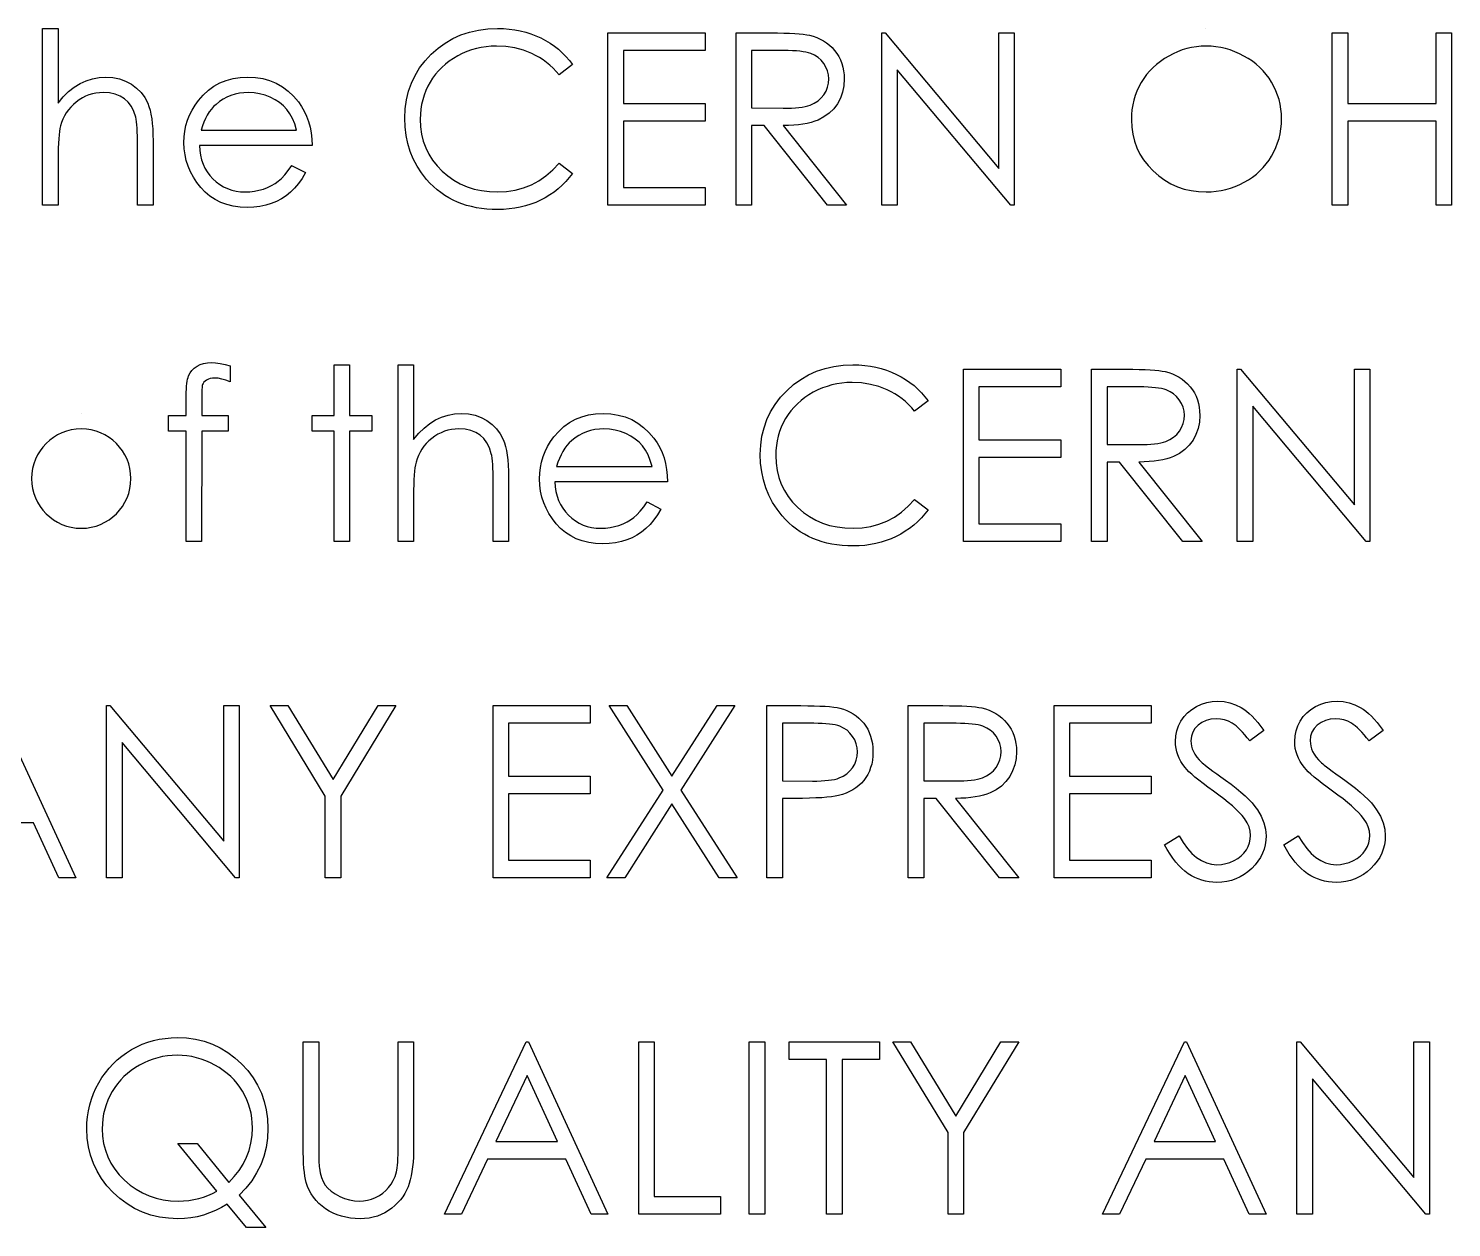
# Model space of a CAD drawing. Header units: millimetres. Extents: x -43 to 250, y -7 to 120.
# Drawn here: x 120.67 to 149.58, y 88.63 to 112.99 of the extents above; entities that cross this region are included whole.
import ezdxf

# ---------------------------------------------------------------- set-up
doc = ezdxf.new("R2010")
doc.units = ezdxf.units.MM

msp = doc.modelspace()

# ---------------------------------------------------------------- linework, layer by layer
at = {"color": 7, "linetype": 'Continuous'}
for p, q in [((144.579, 112.99), (144.579, 112.99)), ((121.74, 105.17), (121.74, 105.17))]:
    msp.add_line(p, q, dxfattribs=at)
at = {"color": 7, "linetype": 'Continuous', "flags": 128}
for points in [[(120.954, 112.99), (121.268, 112.99), (121.268, 112.99), (121.268, 111.475), (121.268, 111.475), (121.372, 111.599), (121.481, 111.707), (121.595, 111.798), (121.714, 111.871), (121.838, 111.929), (121.968, 111.97), (122.102, 111.995), (122.241, 112.003), (122.241, 112.003), (122.383, 111.994), (122.516, 111.967), (122.641, 111.922), (122.757, 111.859), (122.862, 111.78), (122.953, 111.69), (123.029, 111.586), (123.09, 111.47), (123.115, 111.405), (123.137, 111.331), (123.155, 111.249), (123.171, 111.158), (123.182, 111.057), (123.19, 110.949), (123.196, 110.832), (123.197, 110.707), (123.197, 110.707), (123.197, 109.401), (123.197, 109.401), (122.883, 109.401), (122.883, 109.401), (122.883, 110.604), (122.883, 110.604), (122.883, 110.708), (122.881, 110.804), (122.878, 110.89), (122.874, 110.968), (122.869, 111.036), (122.863, 111.095), (122.855, 111.145), (122.847, 111.186), (122.847, 111.186), (122.809, 111.304), (122.759, 111.406), (122.695, 111.492), (122.619, 111.563), (122.53, 111.618), (122.428, 111.658), (122.313, 111.681), (122.186, 111.689), (122.186, 111.689), (122.11, 111.686), (122.036, 111.677), (121.964, 111.662), (121.895, 111.641), (121.827, 111.613), (121.762, 111.58), (121.698, 111.54), (121.636, 111.494), (121.578, 111.444), (121.525, 111.391), (121.478, 111.335), (121.435, 111.276), (121.398, 111.214), (121.365, 111.15), (121.338, 111.082), (121.316, 111.012), (121.316, 111.012), (121.305, 110.961), (121.295, 110.9), (121.287, 110.829), (121.28, 110.748), (121.275, 110.657), (121.271, 110.556), (121.269, 110.446), (121.268, 110.325), (121.268, 110.325), (121.268, 109.401), (121.268, 109.401), (120.954, 109.401), (120.954, 109.401), (120.954, 112.99)], [(131.723, 112.258), (131.448, 112.048), (131.448, 112.048), (131.389, 112.118), (131.326, 112.183), (131.261, 112.244), (131.193, 112.301), (131.122, 112.352), (131.048, 112.4), (130.971, 112.444), (130.891, 112.483), (130.724, 112.548), (130.549, 112.594), (130.367, 112.622), (130.176, 112.631), (130.176, 112.631), (130.071, 112.629), (129.967, 112.619), (129.866, 112.603), (129.767, 112.582), (129.669, 112.554), (129.573, 112.52), (129.48, 112.479), (129.388, 112.433), (129.3, 112.381), (129.217, 112.325), (129.139, 112.265), (129.067, 112.2), (128.999, 112.132), (128.936, 112.059), (128.879, 111.981), (128.826, 111.899), (128.779, 111.815), (128.739, 111.727), (128.705, 111.637), (128.677, 111.544), (128.655, 111.449), (128.64, 111.351), (128.63, 111.25), (128.627, 111.147), (128.627, 111.147), (128.634, 110.992), (128.655, 110.844), (128.689, 110.703), (128.738, 110.568), (128.801, 110.439), (128.878, 110.317), (128.968, 110.201), (129.073, 110.093), (129.188, 109.994), (129.311, 109.908), (129.44, 109.835), (129.577, 109.776), (129.721, 109.729), (129.873, 109.697), (130.032, 109.676), (130.198, 109.67), (130.198, 109.67), (130.381, 109.679), (130.556, 109.706), (130.724, 109.752), (130.885, 109.816), (131.037, 109.898), (131.182, 109.998), (131.319, 110.117), (131.448, 110.253), (131.448, 110.253), (131.723, 110.045), (131.723, 110.045), (131.656, 109.96), (131.584, 109.88), (131.509, 109.805), (131.43, 109.734), (131.347, 109.668), (131.259, 109.608), (131.167, 109.553), (131.072, 109.502), (130.973, 109.457), (130.871, 109.419), (130.767, 109.386), (130.659, 109.359), (130.549, 109.338), (130.435, 109.323), (130.319, 109.314), (130.2, 109.311), (130.2, 109.311), (130.087, 109.313), (129.977, 109.321), (129.871, 109.333), (129.767, 109.349), (129.666, 109.371), (129.569, 109.397), (129.474, 109.428), (129.382, 109.464), (129.293, 109.504), (129.207, 109.55), (129.125, 109.6), (129.045, 109.655), (128.968, 109.715), (128.895, 109.779), (128.824, 109.849), (128.757, 109.923), (128.757, 109.923), (128.653, 110.056), (128.562, 110.195), (128.486, 110.341), (128.424, 110.494), (128.375, 110.653), (128.341, 110.819), (128.32, 110.992), (128.313, 111.171), (128.313, 111.171), (128.321, 111.36), (128.346, 111.54), (128.389, 111.714), (128.447, 111.879), (128.522, 112.037), (128.615, 112.188), (128.724, 112.33), (128.85, 112.465), (128.989, 112.589), (129.135, 112.695), (129.291, 112.785), (129.455, 112.859), (129.627, 112.917), (129.808, 112.957), (129.998, 112.982), (130.196, 112.99), (130.196, 112.99), (130.317, 112.988), (130.434, 112.978), (130.549, 112.963), (130.66, 112.942), (130.769, 112.915), (130.875, 112.882), (130.978, 112.842), (131.077, 112.798), (131.173, 112.747), (131.265, 112.692), (131.353, 112.631), (131.436, 112.567), (131.514, 112.497), (131.588, 112.423), (131.658, 112.343), (131.723, 112.258)], [(132.441, 112.901), (134.415, 112.901), (134.415, 112.901), (134.415, 112.542), (134.415, 112.542), (132.755, 112.542), (132.755, 112.542), (132.755, 111.465), (132.755, 111.465), (134.415, 111.465), (134.415, 111.465), (134.415, 111.106), (134.415, 111.106), (132.755, 111.106), (132.755, 111.106), (132.755, 109.76), (132.755, 109.76), (134.415, 109.76), (134.415, 109.76), (134.415, 109.401), (134.415, 109.401), (132.441, 109.401), (132.441, 109.401), (132.441, 112.901)], [(135.044, 112.901), (135.744, 112.901), (135.744, 112.901), (135.884, 112.9), (136.013, 112.898), (136.13, 112.894), (136.235, 112.889), (136.328, 112.882), (136.409, 112.874), (136.479, 112.864), (136.537, 112.853), (136.537, 112.853), (136.613, 112.833), (136.686, 112.807), (136.756, 112.776), (136.821, 112.74), (136.883, 112.699), (136.941, 112.652), (136.996, 112.601), (137.046, 112.544), (137.092, 112.484), (137.132, 112.42), (137.166, 112.352), (137.193, 112.282), (137.215, 112.207), (137.23, 112.13), (137.239, 112.049), (137.242, 111.965), (137.242, 111.965), (137.234, 111.825), (137.208, 111.695), (137.164, 111.573), (137.104, 111.459), (137.028, 111.357), (136.937, 111.268), (136.83, 111.192), (136.709, 111.13), (136.642, 111.104), (136.569, 111.081), (136.49, 111.062), (136.404, 111.046), (136.313, 111.033), (136.215, 111.024), (136.111, 111.018), (136.001, 111.016), (136.001, 111.016), (137.287, 109.401), (137.287, 109.401), (136.899, 109.401), (136.899, 109.401), (135.613, 111.016), (135.613, 111.016), (135.358, 111.016), (135.358, 111.016), (135.358, 109.401), (135.358, 109.401), (135.044, 109.401), (135.044, 109.401), (135.044, 112.901)], [(138.005, 109.401), (138.005, 112.901), (138.005, 112.901), (138.071, 112.901), (138.071, 112.901), (140.383, 110.146), (140.383, 110.146), (140.383, 112.901), (140.383, 112.901), (140.697, 112.901), (140.697, 112.901), (140.697, 109.401), (140.697, 109.401), (140.626, 109.401), (140.626, 109.401), (138.319, 112.149), (138.319, 112.149), (138.319, 109.401), (138.319, 109.401), (138.005, 109.401)], [(147.159, 112.901), (147.473, 112.901), (147.473, 112.901), (147.473, 111.465), (147.473, 111.465), (149.268, 111.465), (149.268, 111.465), (149.268, 112.901), (149.268, 112.901), (149.582, 112.901), (149.582, 112.901), (149.582, 109.401), (149.582, 109.401), (149.268, 109.401), (149.268, 109.401), (149.268, 111.106), (149.268, 111.106), (147.473, 111.106), (147.473, 111.106), (147.473, 109.401), (147.473, 109.401), (147.159, 109.401), (147.159, 109.401), (147.159, 112.901)], [(135.358, 112.542), (135.358, 111.375), (135.358, 111.375), (135.999, 111.37), (135.999, 111.37), (136.088, 111.371), (136.172, 111.374), (136.25, 111.379), (136.322, 111.386), (136.388, 111.395), (136.448, 111.407), (136.502, 111.42), (136.55, 111.435), (136.634, 111.473), (136.709, 111.52), (136.773, 111.578), (136.828, 111.644), (136.872, 111.719), (136.903, 111.796), (136.922, 111.879), (136.928, 111.965), (136.928, 111.965), (136.922, 112.05), (136.903, 112.13), (136.871, 112.207), (136.827, 112.279), (136.772, 112.345), (136.709, 112.4), (136.639, 112.446), (136.561, 112.481), (136.516, 112.495), (136.465, 112.507), (136.407, 112.518), (136.342, 112.526), (136.27, 112.533), (136.191, 112.538), (136.106, 112.541), (136.014, 112.542), (136.014, 112.542), (135.358, 112.542)], [(144.594, 112.631), (144.495, 112.629), (144.397, 112.619), (144.3, 112.603), (144.204, 112.582), (144.11, 112.553), (144.017, 112.519), (143.926, 112.478), (143.836, 112.431), (143.749, 112.379), (143.667, 112.322), (143.59, 112.261), (143.517, 112.196), (143.45, 112.127), (143.387, 112.053), (143.329, 111.974), (143.277, 111.892), (143.23, 111.806), (143.189, 111.718), (143.154, 111.627), (143.126, 111.533), (143.104, 111.438), (143.088, 111.34), (143.078, 111.24), (143.076, 111.137), (143.076, 111.137), (143.083, 110.985), (143.104, 110.84), (143.138, 110.701), (143.187, 110.568), (143.25, 110.44), (143.326, 110.319), (143.416, 110.204), (143.521, 110.095), (143.635, 109.995), (143.755, 109.909), (143.881, 109.836), (144.012, 109.776), (144.149, 109.729), (144.291, 109.697), (144.44, 109.676), (144.594, 109.67), (144.594, 109.67), (144.698, 109.673), (144.8, 109.682), (144.9, 109.697), (144.998, 109.719), (145.094, 109.746), (145.188, 109.779), (145.28, 109.819), (145.37, 109.865), (145.457, 109.916), (145.539, 109.971), (145.616, 110.032), (145.688, 110.096), (145.755, 110.165), (145.818, 110.239), (145.875, 110.316), (145.927, 110.399), (145.974, 110.485), (146.015, 110.574), (146.049, 110.664), (146.077, 110.757), (146.099, 110.853), (146.114, 110.95), (146.124, 111.05), (146.127, 111.153), (146.127, 111.153), (146.124, 111.254), (146.114, 111.354), (146.099, 111.451), (146.077, 111.545), (146.049, 111.637), (146.015, 111.726), (145.974, 111.813), (145.927, 111.898), (145.875, 111.979), (145.817, 112.057), (145.754, 112.129), (145.687, 112.198), (145.614, 112.263), (145.535, 112.323), (145.452, 112.379), (145.364, 112.431), (145.273, 112.478), (145.18, 112.519), (145.086, 112.553), (144.99, 112.582), (144.893, 112.603), (144.795, 112.619), (144.695, 112.629), (144.594, 112.631)], [(126.014, 110.208), (126.294, 110.062), (126.294, 110.062), (126.225, 109.945), (126.151, 109.84), (126.073, 109.746), (125.989, 109.664), (125.9, 109.593), (125.806, 109.532), (125.705, 109.478), (125.6, 109.434), (125.489, 109.4), (125.37, 109.375), (125.245, 109.361), (125.112, 109.356), (125.112, 109.356), (124.965, 109.362), (124.826, 109.381), (124.696, 109.413), (124.573, 109.457), (124.459, 109.514), (124.354, 109.583), (124.255, 109.665), (124.166, 109.76), (124.086, 109.862), (124.017, 109.968), (123.959, 110.077), (123.911, 110.19), (123.873, 110.306), (123.847, 110.424), (123.831, 110.547), (123.826, 110.673), (123.826, 110.673), (123.831, 110.79), (123.844, 110.905), (123.867, 111.017), (123.899, 111.125), (123.941, 111.231), (123.991, 111.332), (124.051, 111.431), (124.12, 111.526), (124.12, 111.526), (124.218, 111.638), (124.323, 111.735), (124.436, 111.817), (124.557, 111.884), (124.686, 111.936), (124.823, 111.974), (124.967, 111.996), (125.12, 112.003), (125.12, 112.003), (125.277, 111.996), (125.426, 111.972), (125.567, 111.932), (125.7, 111.878), (125.825, 111.807), (125.941, 111.72), (126.05, 111.618), (126.15, 111.5), (126.15, 111.5), (126.214, 111.408), (126.27, 111.311), (126.317, 111.208), (126.356, 111.1), (126.387, 110.987), (126.409, 110.867), (126.423, 110.743), (126.428, 110.612), (126.428, 110.612), (124.14, 110.612), (124.14, 110.612), (124.146, 110.511), (124.16, 110.414), (124.183, 110.323), (124.213, 110.236), (124.251, 110.154), (124.297, 110.076), (124.352, 110.003), (124.415, 109.934), (124.483, 109.873), (124.556, 109.819), (124.632, 109.773), (124.713, 109.736), (124.797, 109.707), (124.885, 109.687), (124.977, 109.674), (125.073, 109.67), (125.073, 109.67), (125.167, 109.673), (125.259, 109.685), (125.35, 109.704), (125.44, 109.729), (125.526, 109.762), (125.605, 109.8), (125.677, 109.842), (125.743, 109.889), (125.807, 109.945), (125.874, 110.018), (125.943, 110.105), (126.015, 110.208)], [(126.114, 110.926), (126.077, 111.05), (126.031, 111.161), (125.979, 111.259), (125.918, 111.343), (125.85, 111.417), (125.77, 111.484), (125.68, 111.543), (125.58, 111.594), (125.473, 111.636), (125.363, 111.665), (125.251, 111.684), (125.136, 111.689), (125.136, 111.689), (125.042, 111.686), (124.951, 111.674), (124.863, 111.655), (124.78, 111.63), (124.699, 111.595), (124.621, 111.555), (124.548, 111.505), (124.477, 111.449), (124.477, 111.449), (124.428, 111.403), (124.382, 111.351), (124.34, 111.294), (124.3, 111.232), (124.264, 111.163), (124.23, 111.09), (124.2, 111.011), (124.173, 110.926), (124.173, 110.926), (126.114, 110.926)], [(124.768, 106.136), (124.768, 105.809), (124.768, 105.809), (124.678, 105.844), (124.595, 105.868), (124.519, 105.883), (124.45, 105.888), (124.45, 105.888), (124.403, 105.885), (124.359, 105.878), (124.321, 105.865), (124.286, 105.848), (124.256, 105.827), (124.232, 105.805), (124.215, 105.781), (124.204, 105.756), (124.199, 105.741), (124.197, 105.72), (124.193, 105.693), (124.191, 105.661), (124.189, 105.624), (124.188, 105.581), (124.187, 105.533), (124.187, 105.48), (124.187, 105.48), (124.187, 105.125), (124.187, 105.125), (124.723, 105.125), (124.723, 105.125), (124.723, 104.811), (124.723, 104.811), (124.186, 104.811), (124.186, 104.811), (124.185, 102.567), (124.185, 102.567), (123.871, 102.567), (123.871, 102.567), (123.871, 104.811), (123.871, 104.811), (123.512, 104.811), (123.512, 104.811), (123.512, 105.125), (123.512, 105.125), (123.871, 105.125), (123.871, 105.125), (123.871, 105.534), (123.871, 105.534), (123.871, 105.602), (123.874, 105.664), (123.878, 105.722), (123.883, 105.775), (123.89, 105.822), (123.899, 105.865), (123.909, 105.903), (123.921, 105.935), (123.95, 105.992), (123.989, 106.043), (124.036, 106.089), (124.092, 106.128), (124.156, 106.161), (124.226, 106.184), (124.302, 106.197), (124.385, 106.202), (124.385, 106.202), (124.469, 106.198), (124.561, 106.186), (124.661, 106.165), (124.768, 106.136)], [(126.877, 106.157), (127.191, 106.157), (127.191, 106.157), (127.191, 105.125), (127.191, 105.125), (127.64, 105.125), (127.64, 105.125), (127.64, 104.811), (127.64, 104.811), (127.191, 104.811), (127.191, 104.811), (127.191, 102.567), (127.191, 102.567), (126.877, 102.567), (126.877, 102.567), (126.877, 104.811), (126.877, 104.811), (126.428, 104.811), (126.428, 104.811), (126.428, 105.125), (126.428, 105.125), (126.877, 105.125), (126.877, 105.125), (126.877, 106.157)], [(128.178, 106.157), (128.492, 106.157), (128.492, 106.157), (128.492, 104.642), (128.492, 104.642), (128.596, 104.766), (128.705, 104.873), (128.819, 104.964), (128.938, 105.038), (129.062, 105.096), (129.192, 105.137), (129.326, 105.161), (129.465, 105.17), (129.465, 105.17), (129.607, 105.161), (129.74, 105.134), (129.865, 105.089), (129.981, 105.025), (130.087, 104.947), (130.178, 104.856), (130.254, 104.753), (130.315, 104.637), (130.34, 104.572), (130.361, 104.498), (130.38, 104.415), (130.395, 104.324), (130.406, 104.224), (130.415, 104.116), (130.42, 103.999), (130.422, 103.874), (130.422, 103.874), (130.422, 102.567), (130.422, 102.567), (130.108, 102.567), (130.108, 102.567), (130.108, 103.77), (130.108, 103.77), (130.107, 103.875), (130.106, 103.97), (130.103, 104.057), (130.099, 104.134), (130.094, 104.202), (130.087, 104.261), (130.08, 104.312), (130.071, 104.352), (130.071, 104.352), (130.033, 104.47), (129.983, 104.573), (129.92, 104.659), (129.843, 104.73), (129.754, 104.785), (129.653, 104.824), (129.538, 104.848), (129.41, 104.856), (129.41, 104.856), (129.334, 104.853), (129.261, 104.844), (129.189, 104.828), (129.119, 104.807), (129.051, 104.779), (128.986, 104.746), (128.922, 104.706), (128.86, 104.661), (128.802, 104.61), (128.75, 104.558), (128.702, 104.502), (128.659, 104.443), (128.622, 104.381), (128.59, 104.317), (128.562, 104.249), (128.541, 104.179), (128.541, 104.179), (128.529, 104.127), (128.52, 104.066), (128.511, 103.996), (128.504, 103.914), (128.499, 103.824), (128.495, 103.723), (128.493, 103.613), (128.492, 103.492), (128.492, 103.492), (128.492, 102.567), (128.492, 102.567), (128.178, 102.567), (128.178, 102.567), (128.178, 106.157)], [(138.947, 105.425), (138.673, 105.215), (138.673, 105.215), (138.613, 105.284), (138.551, 105.349), (138.485, 105.41), (138.417, 105.467), (138.346, 105.519), (138.272, 105.567), (138.195, 105.61), (138.115, 105.649), (137.948, 105.715), (137.774, 105.761), (137.591, 105.789), (137.401, 105.798), (137.401, 105.798), (137.296, 105.795), (137.192, 105.785), (137.09, 105.77), (136.991, 105.748), (136.893, 105.72), (136.798, 105.687), (136.705, 105.646), (136.613, 105.6), (136.524, 105.548), (136.442, 105.492), (136.364, 105.431), (136.291, 105.367), (136.223, 105.298), (136.16, 105.225), (136.103, 105.147), (136.05, 105.066), (136.003, 104.981), (135.963, 104.894), (135.929, 104.804), (135.901, 104.711), (135.879, 104.615), (135.864, 104.518), (135.854, 104.417), (135.851, 104.314), (135.851, 104.314), (135.858, 104.159), (135.879, 104.011), (135.914, 103.869), (135.963, 103.735), (136.025, 103.606), (136.102, 103.484), (136.193, 103.368), (136.297, 103.259), (136.412, 103.16), (136.535, 103.074), (136.665, 103.002), (136.801, 102.942), (136.946, 102.896), (137.097, 102.863), (137.256, 102.843), (137.422, 102.837), (137.422, 102.837), (137.605, 102.846), (137.781, 102.873), (137.948, 102.919), (138.109, 102.982), (138.261, 103.064), (138.406, 103.165), (138.543, 103.283), (138.673, 103.42), (138.673, 103.42), (138.947, 103.212), (138.947, 103.212), (138.88, 103.127), (138.809, 103.046), (138.734, 102.971), (138.654, 102.901), (138.571, 102.835), (138.483, 102.775), (138.391, 102.719), (138.296, 102.669), (138.197, 102.624), (138.096, 102.586), (137.991, 102.553), (137.883, 102.525), (137.773, 102.504), (137.659, 102.49), (137.544, 102.48), (137.425, 102.478), (137.425, 102.478), (137.312, 102.48), (137.202, 102.487), (137.095, 102.499), (136.991, 102.516), (136.89, 102.537), (136.793, 102.564), (136.698, 102.595), (136.606, 102.63), (136.517, 102.671), (136.432, 102.717), (136.349, 102.767), (136.269, 102.822), (136.193, 102.881), (136.119, 102.946), (136.048, 103.015), (135.981, 103.09), (135.981, 103.09), (135.877, 103.222), (135.787, 103.362), (135.71, 103.508), (135.648, 103.66), (135.6, 103.82), (135.565, 103.986), (135.544, 104.158), (135.537, 104.338), (135.537, 104.338), (135.546, 104.526), (135.571, 104.707), (135.613, 104.88), (135.672, 105.046), (135.747, 105.204), (135.839, 105.354), (135.948, 105.497), (136.074, 105.632), (136.213, 105.755), (136.36, 105.862), (136.515, 105.952), (136.679, 106.026), (136.852, 106.083), (137.033, 106.124), (137.223, 106.149), (137.42, 106.157), (137.42, 106.157), (137.541, 106.154), (137.659, 106.145), (137.773, 106.13), (137.885, 106.109), (137.993, 106.082), (138.099, 106.048), (138.202, 106.009), (138.302, 105.964), (138.398, 105.914), (138.49, 105.858), (138.577, 105.798), (138.66, 105.734), (138.738, 105.663), (138.813, 105.589), (138.882, 105.509), (138.947, 105.425)], [(139.665, 106.067), (141.64, 106.067), (141.64, 106.067), (141.64, 105.708), (141.64, 105.708), (139.979, 105.708), (139.979, 105.708), (139.979, 104.631), (139.979, 104.631), (141.64, 104.631), (141.64, 104.631), (141.64, 104.272), (141.64, 104.272), (139.979, 104.272), (139.979, 104.272), (139.979, 102.926), (139.979, 102.926), (141.64, 102.926), (141.64, 102.926), (141.64, 102.567), (141.64, 102.567), (139.665, 102.567), (139.665, 102.567), (139.665, 106.067)], [(142.268, 106.067), (142.968, 106.067), (142.968, 106.067), (143.109, 106.067), (143.238, 106.065), (143.354, 106.06), (143.459, 106.055), (143.552, 106.048), (143.634, 106.041), (143.704, 106.031), (143.761, 106.02), (143.761, 106.02), (143.838, 105.999), (143.911, 105.973), (143.98, 105.943), (144.045, 105.907), (144.107, 105.865), (144.165, 105.819), (144.22, 105.768), (144.27, 105.711), (144.317, 105.651), (144.357, 105.586), (144.39, 105.519), (144.418, 105.448), (144.439, 105.374), (144.455, 105.297), (144.464, 105.215), (144.467, 105.131), (144.467, 105.131), (144.458, 104.992), (144.432, 104.861), (144.389, 104.739), (144.329, 104.626), (144.252, 104.523), (144.161, 104.434), (144.054, 104.359), (143.934, 104.296), (143.866, 104.27), (143.794, 104.247), (143.714, 104.228), (143.629, 104.212), (143.537, 104.2), (143.44, 104.19), (143.336, 104.185), (143.226, 104.183), (143.226, 104.183), (144.512, 102.567), (144.512, 102.567), (144.123, 102.567), (144.123, 102.567), (142.837, 104.183), (142.837, 104.183), (142.582, 104.183), (142.582, 104.183), (142.582, 102.567), (142.582, 102.567), (142.268, 102.567), (142.268, 102.567), (142.268, 106.067)], [(145.229, 102.567), (145.229, 106.067), (145.229, 106.067), (145.295, 106.067), (145.295, 106.067), (147.608, 103.313), (147.608, 103.313), (147.608, 106.067), (147.608, 106.067), (147.922, 106.067), (147.922, 106.067), (147.922, 102.567), (147.922, 102.567), (147.85, 102.567), (147.85, 102.567), (145.544, 105.316), (145.544, 105.316), (145.544, 102.567), (145.544, 102.567), (145.229, 102.567)], [(142.582, 105.708), (142.582, 104.542), (142.582, 104.542), (143.223, 104.537), (143.223, 104.537), (143.313, 104.537), (143.397, 104.541), (143.475, 104.546), (143.547, 104.553), (143.613, 104.562), (143.672, 104.573), (143.726, 104.587), (143.774, 104.602), (143.858, 104.64), (143.933, 104.687), (143.998, 104.744), (144.052, 104.811), (144.096, 104.885), (144.127, 104.963), (144.146, 105.046), (144.153, 105.132), (144.153, 105.132), (144.146, 105.216), (144.127, 105.297), (144.095, 105.373), (144.051, 105.445), (143.996, 105.511), (143.934, 105.567), (143.864, 105.612), (143.785, 105.647), (143.74, 105.661), (143.689, 105.674), (143.631, 105.685), (143.566, 105.693), (143.494, 105.7), (143.416, 105.705), (143.33, 105.708), (143.238, 105.708), (143.238, 105.708), (142.582, 105.708)], [(133.239, 103.375), (133.518, 103.228), (133.518, 103.228), (133.449, 103.111), (133.376, 103.006), (133.297, 102.912), (133.213, 102.831), (133.124, 102.76), (133.03, 102.698), (132.93, 102.645), (132.825, 102.601), (132.713, 102.567), (132.595, 102.542), (132.469, 102.527), (132.337, 102.522), (132.337, 102.522), (132.189, 102.529), (132.05, 102.548), (131.92, 102.579), (131.797, 102.623), (131.684, 102.68), (131.578, 102.75), (131.48, 102.832), (131.391, 102.926), (131.311, 103.029), (131.241, 103.135), (131.183, 103.244), (131.136, 103.357), (131.098, 103.472), (131.071, 103.591), (131.056, 103.714), (131.05, 103.839), (131.05, 103.839), (131.055, 103.957), (131.068, 104.072), (131.091, 104.183), (131.124, 104.292), (131.165, 104.397), (131.215, 104.499), (131.276, 104.598), (131.344, 104.693), (131.344, 104.693), (131.442, 104.805), (131.547, 104.902), (131.66, 104.983), (131.781, 105.051), (131.91, 105.103), (132.047, 105.14), (132.191, 105.162), (132.344, 105.17), (132.344, 105.17), (132.501, 105.162), (132.651, 105.138), (132.792, 105.099), (132.924, 105.044), (133.049, 104.974), (133.165, 104.887), (133.274, 104.784), (133.374, 104.666), (133.374, 104.666), (133.439, 104.575), (133.494, 104.478), (133.542, 104.375), (133.58, 104.267), (133.611, 104.153), (133.634, 104.034), (133.647, 103.909), (133.653, 103.779), (133.653, 103.779), (131.364, 103.779), (131.364, 103.779), (131.37, 103.678), (131.384, 103.581), (131.407, 103.489), (131.438, 103.402), (131.476, 103.32), (131.522, 103.243), (131.577, 103.17), (131.639, 103.101), (131.708, 103.039), (131.78, 102.985), (131.856, 102.94), (131.937, 102.902), (132.021, 102.874), (132.109, 102.853), (132.201, 102.841), (132.297, 102.837), (132.297, 102.837), (132.391, 102.84), (132.483, 102.851), (132.574, 102.87), (132.664, 102.896), (132.75, 102.928), (132.829, 102.966), (132.902, 103.008), (132.968, 103.055), (133.031, 103.112), (133.098, 103.185), (133.167, 103.272), (133.239, 103.375)], [(133.338, 104.093), (133.301, 104.217), (133.256, 104.328), (133.203, 104.425), (133.143, 104.509), (133.074, 104.584), (132.994, 104.65), (132.904, 104.709), (132.804, 104.76), (132.698, 104.803), (132.588, 104.832), (132.475, 104.85), (132.36, 104.856), (132.36, 104.856), (132.266, 104.852), (132.175, 104.841), (132.088, 104.822), (132.004, 104.796), (131.923, 104.762), (131.846, 104.721), (131.772, 104.672), (131.701, 104.616), (131.701, 104.616), (131.652, 104.57), (131.607, 104.518), (131.564, 104.461), (131.525, 104.399), (131.488, 104.33), (131.455, 104.256), (131.424, 104.178), (131.397, 104.093), (131.397, 104.093), (133.338, 104.093)], [(120.012, 99.234), (121.627, 95.734), (121.627, 95.734), (121.285, 95.734), (121.285, 95.734), (120.768, 96.856), (120.768, 96.856), (119.181, 96.856), (119.181, 96.856), (118.649, 95.734), (118.649, 95.734), (118.306, 95.734), (118.306, 95.734), (119.967, 99.234), (119.967, 99.234), (120.012, 99.234)], [(122.255, 95.734), (122.255, 99.234), (122.255, 99.234), (122.321, 99.234), (122.321, 99.234), (124.633, 96.479), (124.633, 96.479), (124.633, 99.234), (124.633, 99.234), (124.947, 99.234), (124.947, 99.234), (124.947, 95.734), (124.947, 95.734), (124.876, 95.734), (124.876, 95.734), (122.569, 98.482), (122.569, 98.482), (122.569, 95.734), (122.569, 95.734), (122.255, 95.734)], [(125.576, 99.234), (125.935, 99.234), (125.935, 99.234), (126.855, 97.73), (126.855, 97.73), (127.774, 99.234), (127.774, 99.234), (128.133, 99.234), (128.133, 99.234), (127.012, 97.398), (127.012, 97.398), (127.012, 95.734), (127.012, 95.734), (126.697, 95.734), (126.697, 95.734), (126.697, 97.398), (126.697, 97.398), (125.576, 99.234)], [(130.108, 99.234), (132.082, 99.234), (132.082, 99.234), (132.082, 98.875), (132.082, 98.875), (130.422, 98.875), (130.422, 98.875), (130.422, 97.798), (130.422, 97.798), (132.082, 97.798), (132.082, 97.798), (132.082, 97.439), (132.082, 97.439), (130.422, 97.439), (130.422, 97.439), (130.422, 96.093), (130.422, 96.093), (132.082, 96.093), (132.082, 96.093), (132.082, 95.734), (132.082, 95.734), (130.108, 95.734), (130.108, 95.734), (130.108, 99.234)], [(132.463, 99.234), (132.826, 99.234), (132.826, 99.234), (133.742, 97.802), (133.742, 97.802), (134.659, 99.234), (134.659, 99.234), (135.021, 99.234), (135.021, 99.234), (133.924, 97.519), (133.924, 97.519), (135.066, 95.734), (135.066, 95.734), (134.704, 95.734), (134.704, 95.734), (133.742, 97.236), (133.742, 97.236), (132.781, 95.734), (132.781, 95.734), (132.419, 95.734), (132.419, 95.734), (133.561, 97.519), (133.561, 97.519), (132.463, 99.234)], [(135.672, 99.234), (136.358, 99.234), (136.358, 99.234), (136.5, 99.233), (136.63, 99.23), (136.747, 99.226), (136.853, 99.221), (136.946, 99.214), (137.028, 99.205), (137.098, 99.194), (137.155, 99.181), (137.155, 99.181), (137.228, 99.16), (137.296, 99.134), (137.361, 99.104), (137.424, 99.068), (137.482, 99.027), (137.537, 98.982), (137.589, 98.931), (137.638, 98.876), (137.682, 98.816), (137.72, 98.753), (137.752, 98.686), (137.779, 98.616), (137.799, 98.541), (137.814, 98.463), (137.823, 98.381), (137.826, 98.295), (137.826, 98.295), (137.823, 98.209), (137.814, 98.127), (137.8, 98.048), (137.779, 97.974), (137.753, 97.903), (137.721, 97.837), (137.683, 97.774), (137.64, 97.715), (137.591, 97.66), (137.538, 97.61), (137.481, 97.564), (137.419, 97.523), (137.352, 97.488), (137.282, 97.456), (137.207, 97.429), (137.127, 97.407), (137.127, 97.407), (137.061, 97.394), (136.982, 97.382), (136.89, 97.372), (136.785, 97.364), (136.667, 97.358), (136.537, 97.353), (136.393, 97.35), (136.236, 97.349), (136.236, 97.349), (135.986, 97.349), (135.986, 97.349), (135.986, 95.734), (135.986, 95.734), (135.672, 95.734), (135.672, 95.734), (135.672, 99.234)], [(138.543, 99.234), (139.244, 99.234), (139.244, 99.234), (139.384, 99.233), (139.513, 99.231), (139.63, 99.227), (139.735, 99.222), (139.828, 99.215), (139.909, 99.207), (139.979, 99.198), (140.037, 99.186), (140.037, 99.186), (140.113, 99.166), (140.186, 99.14), (140.256, 99.109), (140.321, 99.073), (140.383, 99.032), (140.441, 98.986), (140.496, 98.935), (140.546, 98.878), (140.592, 98.818), (140.632, 98.753), (140.666, 98.686), (140.693, 98.615), (140.715, 98.541), (140.73, 98.463), (140.739, 98.382), (140.742, 98.298), (140.742, 98.298), (140.734, 98.158), (140.708, 98.028), (140.664, 97.906), (140.604, 97.792), (140.528, 97.69), (140.437, 97.601), (140.33, 97.525), (140.209, 97.463), (140.142, 97.437), (140.069, 97.414), (139.99, 97.395), (139.904, 97.379), (139.813, 97.366), (139.715, 97.357), (139.611, 97.351), (139.501, 97.349), (139.501, 97.349), (140.787, 95.734), (140.787, 95.734), (140.399, 95.734), (140.399, 95.734), (139.113, 97.349), (139.113, 97.349), (138.858, 97.349), (138.858, 97.349), (138.858, 95.734), (138.858, 95.734), (138.544, 95.734), (138.544, 95.734), (138.544, 99.234)], [(141.505, 99.234), (143.479, 99.234), (143.479, 99.234), (143.479, 98.875), (143.479, 98.875), (141.819, 98.875), (141.819, 98.875), (141.819, 97.798), (141.819, 97.798), (143.479, 97.798), (143.479, 97.798), (143.479, 97.439), (143.479, 97.439), (141.819, 97.439), (141.819, 97.439), (141.819, 96.093), (141.819, 96.093), (143.479, 96.093), (143.479, 96.093), (143.479, 95.734), (143.479, 95.734), (141.505, 95.734), (141.505, 95.734), (141.505, 99.234)], [(143.749, 96.409), (144.045, 96.587), (144.045, 96.587), (144.129, 96.45), (144.217, 96.331), (144.308, 96.231), (144.403, 96.149), (144.5, 96.085), (144.601, 96.04), (144.706, 96.012), (144.813, 96.003), (144.813, 96.003), (144.905, 96.008), (144.994, 96.024), (145.08, 96.049), (145.164, 96.085), (145.241, 96.129), (145.308, 96.181), (145.365, 96.239), (145.413, 96.304), (145.45, 96.374), (145.478, 96.446), (145.493, 96.52), (145.499, 96.596), (145.499, 96.596), (145.491, 96.683), (145.467, 96.77), (145.428, 96.855), (145.373, 96.94), (145.373, 96.94), (145.326, 97), (145.269, 97.062), (145.204, 97.127), (145.129, 97.196), (145.046, 97.267), (144.954, 97.341), (144.852, 97.418), (144.742, 97.498), (144.742, 97.498), (144.632, 97.577), (144.533, 97.652), (144.446, 97.72), (144.369, 97.782), (144.302, 97.839), (144.247, 97.889), (144.202, 97.935), (144.169, 97.974), (144.169, 97.974), (144.123, 98.036), (144.083, 98.1), (144.049, 98.164), (144.022, 98.231), (144, 98.297), (143.985, 98.366), (143.976, 98.436), (143.973, 98.507), (143.973, 98.507), (143.98, 98.618), (144.001, 98.724), (144.035, 98.825), (144.084, 98.921), (144.146, 99.01), (144.218, 99.089), (144.302, 99.157), (144.397, 99.216), (144.5, 99.263), (144.608, 99.297), (144.719, 99.317), (144.835, 99.324), (144.835, 99.324), (144.959, 99.316), (145.079, 99.292), (145.194, 99.252), (145.305, 99.197), (145.361, 99.162), (145.416, 99.12), (145.473, 99.072), (145.53, 99.017), (145.588, 98.956), (145.647, 98.888), (145.708, 98.813), (145.768, 98.731), (145.768, 98.731), (145.484, 98.516), (145.484, 98.516), (145.432, 98.582), (145.382, 98.642), (145.335, 98.696), (145.288, 98.743), (145.245, 98.785), (145.203, 98.822), (145.162, 98.853), (145.124, 98.877), (145.049, 98.916), (144.969, 98.943), (144.887, 98.959), (144.8, 98.965), (144.8, 98.965), (144.692, 98.957), (144.595, 98.933), (144.508, 98.893), (144.431, 98.836), (144.368, 98.769), (144.323, 98.694), (144.296, 98.611), (144.287, 98.522), (144.287, 98.522), (144.29, 98.466), (144.3, 98.41), (144.315, 98.355), (144.336, 98.302), (144.366, 98.247), (144.406, 98.19), (144.457, 98.131), (144.518, 98.069), (144.518, 98.069), (144.541, 98.049), (144.574, 98.022), (144.617, 97.99), (144.671, 97.949), (144.735, 97.902), (144.81, 97.849), (144.894, 97.788), (144.988, 97.721), (144.988, 97.721), (145.102, 97.638), (145.206, 97.557), (145.301, 97.478), (145.387, 97.402), (145.463, 97.328), (145.53, 97.257), (145.588, 97.187), (145.637, 97.12), (145.714, 96.988), (145.769, 96.856), (145.802, 96.724), (145.813, 96.591), (145.813, 96.591), (145.809, 96.498), (145.795, 96.406), (145.772, 96.319), (145.74, 96.234), (145.699, 96.152), (145.649, 96.073), (145.59, 95.998), (145.521, 95.926), (145.446, 95.86), (145.368, 95.803), (145.285, 95.754), (145.199, 95.715), (145.108, 95.684), (145.014, 95.662), (144.915, 95.648), (144.813, 95.644), (144.813, 95.644), (144.734, 95.647), (144.656, 95.655), (144.58, 95.669), (144.507, 95.688), (144.435, 95.713), (144.365, 95.743), (144.297, 95.779), (144.23, 95.82), (144.166, 95.868), (144.103, 95.923), (144.04, 95.986), (143.979, 96.056), (143.92, 96.133), (143.862, 96.218), (143.805, 96.31), (143.749, 96.409)], [(146.172, 96.409), (146.468, 96.587), (146.468, 96.587), (146.552, 96.45), (146.64, 96.331), (146.731, 96.231), (146.826, 96.149), (146.923, 96.085), (147.024, 96.04), (147.129, 96.012), (147.236, 96.003), (147.236, 96.003), (147.328, 96.008), (147.417, 96.024), (147.503, 96.049), (147.587, 96.085), (147.664, 96.129), (147.731, 96.181), (147.789, 96.239), (147.836, 96.304), (147.873, 96.374), (147.901, 96.446), (147.916, 96.52), (147.922, 96.596), (147.922, 96.596), (147.914, 96.683), (147.89, 96.77), (147.851, 96.855), (147.796, 96.94), (147.796, 96.94), (147.749, 97), (147.693, 97.062), (147.627, 97.127), (147.552, 97.196), (147.469, 97.267), (147.377, 97.341), (147.275, 97.418), (147.165, 97.498), (147.165, 97.498), (147.055, 97.577), (146.956, 97.652), (146.869, 97.72), (146.792, 97.782), (146.725, 97.839), (146.67, 97.889), (146.625, 97.935), (146.592, 97.974), (146.592, 97.974), (146.546, 98.036), (146.506, 98.1), (146.473, 98.164), (146.445, 98.231), (146.423, 98.297), (146.408, 98.366), (146.399, 98.436), (146.396, 98.507), (146.396, 98.507), (146.403, 98.618), (146.424, 98.724), (146.459, 98.825), (146.507, 98.921), (146.569, 99.01), (146.641, 99.089), (146.725, 99.157), (146.82, 99.216), (146.923, 99.263), (147.031, 99.297), (147.142, 99.317), (147.259, 99.324), (147.259, 99.324), (147.382, 99.316), (147.502, 99.292), (147.617, 99.252), (147.728, 99.197), (147.784, 99.162), (147.839, 99.12), (147.896, 99.072), (147.953, 99.017), (148.012, 98.956), (148.07, 98.888), (148.131, 98.813), (148.191, 98.731), (148.191, 98.731), (147.907, 98.516), (147.907, 98.516), (147.855, 98.582), (147.805, 98.642), (147.758, 98.696), (147.711, 98.743), (147.668, 98.785), (147.626, 98.822), (147.585, 98.853), (147.547, 98.877), (147.472, 98.916), (147.392, 98.943), (147.31, 98.959), (147.223, 98.965), (147.223, 98.965), (147.115, 98.957), (147.018, 98.933), (146.931, 98.893), (146.854, 98.836), (146.791, 98.769), (146.746, 98.694), (146.719, 98.611), (146.71, 98.522), (146.71, 98.522), (146.713, 98.466), (146.723, 98.41), (146.738, 98.355), (146.759, 98.302), (146.789, 98.247), (146.829, 98.19), (146.88, 98.131), (146.941, 98.069), (146.941, 98.069), (146.964, 98.049), (146.997, 98.022), (147.04, 97.99), (147.094, 97.949), (147.158, 97.902), (147.233, 97.849), (147.317, 97.788), (147.411, 97.721), (147.411, 97.721), (147.525, 97.638), (147.629, 97.557), (147.724, 97.478), (147.81, 97.402), (147.886, 97.328), (147.953, 97.257), (148.012, 97.187), (148.06, 97.12), (148.137, 96.988), (148.192, 96.856), (148.225, 96.724), (148.236, 96.591), (148.236, 96.591), (148.232, 96.498), (148.218, 96.406), (148.195, 96.319), (148.163, 96.234), (148.122, 96.152), (148.072, 96.073), (148.013, 95.998), (147.944, 95.926), (147.869, 95.86), (147.791, 95.803), (147.708, 95.754), (147.622, 95.715), (147.531, 95.684), (147.437, 95.662), (147.338, 95.648), (147.236, 95.644), (147.236, 95.644), (147.157, 95.647), (147.079, 95.655), (147.003, 95.669), (146.93, 95.688), (146.858, 95.713), (146.788, 95.743), (146.72, 95.779), (146.653, 95.82), (146.589, 95.868), (146.526, 95.923), (146.463, 95.986), (146.402, 96.056), (146.343, 96.133), (146.285, 96.218), (146.228, 96.31), (146.172, 96.409)], [(135.986, 98.875), (135.986, 97.708), (135.986, 97.708), (136.599, 97.701), (136.599, 97.701), (136.688, 97.701), (136.772, 97.705), (136.849, 97.71), (136.92, 97.717), (136.985, 97.726), (137.044, 97.736), (137.096, 97.75), (137.142, 97.764), (137.223, 97.802), (137.296, 97.849), (137.359, 97.906), (137.413, 97.973), (137.456, 98.047), (137.487, 98.125), (137.505, 98.208), (137.512, 98.294), (137.512, 98.294), (137.505, 98.378), (137.487, 98.459), (137.456, 98.536), (137.413, 98.61), (137.359, 98.677), (137.299, 98.733), (137.23, 98.779), (137.153, 98.814), (137.11, 98.828), (137.06, 98.841), (137.003, 98.851), (136.941, 98.86), (136.871, 98.867), (136.796, 98.872), (136.714, 98.874), (136.626, 98.875), (136.626, 98.875), (135.986, 98.875)], [(138.858, 98.875), (138.858, 97.708), (138.858, 97.708), (139.499, 97.703), (139.499, 97.703), (139.588, 97.704), (139.672, 97.708), (139.75, 97.713), (139.822, 97.72), (139.888, 97.729), (139.948, 97.74), (140.002, 97.753), (140.05, 97.769), (140.134, 97.807), (140.209, 97.853), (140.273, 97.911), (140.328, 97.978), (140.372, 98.052), (140.403, 98.13), (140.422, 98.212), (140.428, 98.299), (140.428, 98.299), (140.422, 98.383), (140.403, 98.463), (140.371, 98.54), (140.327, 98.612), (140.272, 98.678), (140.209, 98.733), (140.139, 98.779), (140.061, 98.814), (140.016, 98.828), (139.965, 98.841), (139.907, 98.851), (139.842, 98.86), (139.77, 98.867), (139.691, 98.872), (139.606, 98.874), (139.514, 98.875), (139.514, 98.875), (138.858, 98.875)], [(124.948, 89.29), (125.486, 88.631), (125.486, 88.631), (125.094, 88.631), (125.094, 88.631), (124.706, 89.107), (124.706, 89.107), (124.588, 89.037), (124.468, 88.977), (124.345, 88.927), (124.221, 88.885), (124.094, 88.852), (123.965, 88.829), (123.834, 88.816), (123.701, 88.811), (123.701, 88.811), (123.51, 88.819), (123.327, 88.845), (123.151, 88.886), (122.984, 88.944), (122.823, 89.019), (122.67, 89.111), (122.524, 89.22), (122.387, 89.344), (122.261, 89.481), (122.153, 89.625), (122.06, 89.776), (121.985, 89.934), (121.926, 90.099), (121.885, 90.271), (121.86, 90.449), (121.851, 90.635), (121.851, 90.635), (121.855, 90.76), (121.867, 90.883), (121.886, 91.003), (121.912, 91.122), (121.947, 91.238), (121.989, 91.352), (122.038, 91.463), (122.096, 91.572), (122.16, 91.677), (122.229, 91.777), (122.304, 91.87), (122.385, 91.957), (122.471, 92.038), (122.562, 92.114), (122.66, 92.183), (122.762, 92.247), (122.869, 92.304), (122.978, 92.354), (123.09, 92.395), (123.204, 92.429), (123.322, 92.456), (123.441, 92.475), (123.563, 92.487), (123.688, 92.49), (123.688, 92.49), (123.878, 92.482), (124.061, 92.457), (124.236, 92.415), (124.403, 92.357), (124.563, 92.282), (124.715, 92.19), (124.86, 92.082), (124.997, 91.957), (125.122, 91.82), (125.231, 91.675), (125.323, 91.523), (125.398, 91.363), (125.456, 91.195), (125.497, 91.02), (125.522, 90.837), (125.531, 90.646), (125.531, 90.646), (125.522, 90.448), (125.494, 90.258), (125.449, 90.076), (125.385, 89.904), (125.303, 89.74), (125.203, 89.583), (125.085, 89.433), (124.948, 89.29)], [(126.249, 92.401), (126.563, 92.401), (126.563, 92.401), (126.563, 90.304), (126.563, 90.304), (126.563, 90.215), (126.564, 90.135), (126.565, 90.063), (126.566, 90.001), (126.568, 89.947), (126.571, 89.902), (126.573, 89.865), (126.577, 89.838), (126.577, 89.838), (126.594, 89.74), (126.62, 89.649), (126.655, 89.568), (126.698, 89.495), (126.752, 89.429), (126.819, 89.368), (126.899, 89.313), (126.99, 89.263), (127.089, 89.222), (127.188, 89.193), (127.288, 89.176), (127.387, 89.17), (127.387, 89.17), (127.473, 89.175), (127.557, 89.188), (127.639, 89.211), (127.72, 89.243), (127.796, 89.283), (127.865, 89.33), (127.929, 89.385), (127.985, 89.446), (128.035, 89.514), (128.079, 89.59), (128.114, 89.671), (128.142, 89.76), (128.142, 89.76), (128.151, 89.797), (128.158, 89.844), (128.164, 89.899), (128.169, 89.962), (128.173, 90.034), (128.176, 90.116), (128.177, 90.205), (128.178, 90.304), (128.178, 90.304), (128.178, 92.401), (128.178, 92.401), (128.492, 92.401), (128.492, 92.401), (128.492, 90.287), (128.492, 90.287), (128.491, 90.173), (128.487, 90.064), (128.48, 89.96), (128.47, 89.863), (128.457, 89.771), (128.443, 89.685), (128.424, 89.603), (128.403, 89.528), (128.379, 89.457), (128.348, 89.389), (128.312, 89.322), (128.271, 89.258), (128.223, 89.196), (128.17, 89.137), (128.112, 89.079), (128.048, 89.025), (127.98, 88.975), (127.909, 88.932), (127.833, 88.894), (127.755, 88.864), (127.673, 88.841), (127.587, 88.824), (127.497, 88.814), (127.405, 88.811), (127.405, 88.811), (127.304, 88.814), (127.207, 88.824), (127.114, 88.84), (127.024, 88.861), (126.938, 88.89), (126.856, 88.925), (126.777, 88.966), (126.702, 89.013), (126.632, 89.065), (126.568, 89.122), (126.51, 89.183), (126.458, 89.248), (126.413, 89.317), (126.373, 89.391), (126.339, 89.468), (126.311, 89.549), (126.311, 89.549), (126.296, 89.605), (126.284, 89.672), (126.273, 89.749), (126.264, 89.836), (126.258, 89.933), (126.253, 90.041), (126.249, 90.158), (126.249, 90.287), (126.249, 90.287), (126.249, 92.401)], [(130.826, 92.401), (132.441, 88.901), (132.441, 88.901), (132.1, 88.901), (132.1, 88.901), (131.582, 90.022), (131.582, 90.022), (129.996, 90.022), (129.996, 90.022), (129.463, 88.901), (129.463, 88.901), (129.121, 88.901), (129.121, 88.901), (130.781, 92.401), (130.781, 92.401), (130.826, 92.401)], [(133.069, 92.401), (133.383, 92.401), (133.383, 92.401), (133.383, 89.26), (133.383, 89.26), (134.729, 89.26), (134.729, 89.26), (134.729, 88.901), (134.729, 88.901), (133.069, 88.901), (133.069, 88.901), (133.069, 92.401)], [(135.313, 92.401), (135.627, 92.401), (135.627, 92.401), (135.627, 88.901), (135.627, 88.901), (135.313, 88.901), (135.313, 88.901), (135.313, 92.401)], [(136.12, 92.042), (136.121, 92.401), (136.121, 92.401), (137.96, 92.401), (137.96, 92.401), (137.96, 92.042), (137.96, 92.042), (137.197, 92.042), (137.197, 92.042), (137.197, 88.901), (137.197, 88.901), (136.883, 88.901), (136.883, 88.901), (136.883, 92.042), (136.883, 92.042), (136.121, 92.042)], [(138.229, 92.401), (138.589, 92.401), (138.589, 92.401), (139.509, 90.897), (139.509, 90.897), (140.427, 92.401), (140.427, 92.401), (140.787, 92.401), (140.787, 92.401), (139.665, 90.564), (139.665, 90.564), (139.665, 88.901), (139.665, 88.901), (139.351, 88.901), (139.351, 88.901), (139.351, 90.564), (139.351, 90.564), (138.229, 92.401)], [(144.197, 92.401), (145.813, 88.901), (145.813, 88.901), (145.471, 88.901), (145.471, 88.901), (144.954, 90.022), (144.954, 90.022), (143.367, 90.022), (143.367, 90.022), (142.835, 88.901), (142.835, 88.901), (142.492, 88.901), (142.492, 88.901), (144.153, 92.401), (144.153, 92.401), (144.197, 92.401)], [(146.441, 88.901), (146.441, 92.401), (146.441, 92.401), (146.507, 92.401), (146.507, 92.401), (148.819, 89.646), (148.819, 89.646), (148.819, 92.401), (148.819, 92.401), (149.133, 92.401), (149.133, 92.401), (149.133, 88.901), (149.133, 88.901), (149.062, 88.901), (149.062, 88.901), (146.755, 91.649), (146.755, 91.649), (146.755, 88.901), (146.755, 88.901), (146.441, 88.901)], [(124.737, 89.549), (124.849, 89.668), (124.947, 89.792), (125.029, 89.922), (125.097, 90.058), (125.149, 90.198), (125.187, 90.345), (125.209, 90.498), (125.217, 90.656), (125.217, 90.656), (125.214, 90.757), (125.204, 90.856), (125.189, 90.953), (125.167, 91.048), (125.139, 91.139), (125.104, 91.228), (125.064, 91.315), (125.017, 91.399), (124.964, 91.481), (124.907, 91.557), (124.844, 91.63), (124.776, 91.699), (124.703, 91.763), (124.625, 91.824), (124.542, 91.88), (124.454, 91.932), (124.363, 91.979), (124.27, 92.019), (124.176, 92.054), (124.081, 92.082), (123.985, 92.103), (123.887, 92.119), (123.788, 92.129), (123.689, 92.131), (123.689, 92.131), (123.589, 92.129), (123.489, 92.119), (123.392, 92.103), (123.296, 92.082), (123.201, 92.054), (123.108, 92.019), (123.016, 91.979), (122.925, 91.932), (122.838, 91.88), (122.756, 91.824), (122.679, 91.763), (122.607, 91.698), (122.54, 91.629), (122.477, 91.554), (122.419, 91.476), (122.367, 91.393), (122.32, 91.307), (122.278, 91.219), (122.244, 91.127), (122.216, 91.034), (122.193, 90.938), (122.178, 90.84), (122.168, 90.74), (122.165, 90.637), (122.165, 90.637), (122.172, 90.485), (122.193, 90.34), (122.229, 90.201), (122.279, 90.068), (122.342, 89.94), (122.42, 89.819), (122.512, 89.704), (122.618, 89.595), (122.735, 89.495), (122.857, 89.409), (122.984, 89.336), (123.118, 89.276), (123.258, 89.229), (123.403, 89.197), (123.554, 89.176), (123.711, 89.17), (123.711, 89.17), (123.819, 89.173), (123.924, 89.183), (124.026, 89.198), (124.126, 89.22), (124.221, 89.248), (124.314, 89.283), (124.404, 89.323), (124.491, 89.37), (124.491, 89.37), (123.703, 90.337), (123.703, 90.337), (124.095, 90.337), (124.095, 90.337), (124.737, 89.549)], [(130.8, 91.718), (130.166, 90.381), (130.166, 90.381), (131.417, 90.381), (131.417, 90.381), (130.8, 91.718)], [(144.171, 91.718), (143.538, 90.381), (143.538, 90.381), (144.788, 90.381), (144.788, 90.381), (144.171, 91.718)]]:
    msp.add_lwpolyline(points, dxfattribs=at)
at = {"color": 7, "linetype": 'Continuous'}
msp.add_arc((121.739, 103.846), 1.009, 90.0001, 89.9999, dxfattribs=at)

doc.saveas('drawing.dxf')
